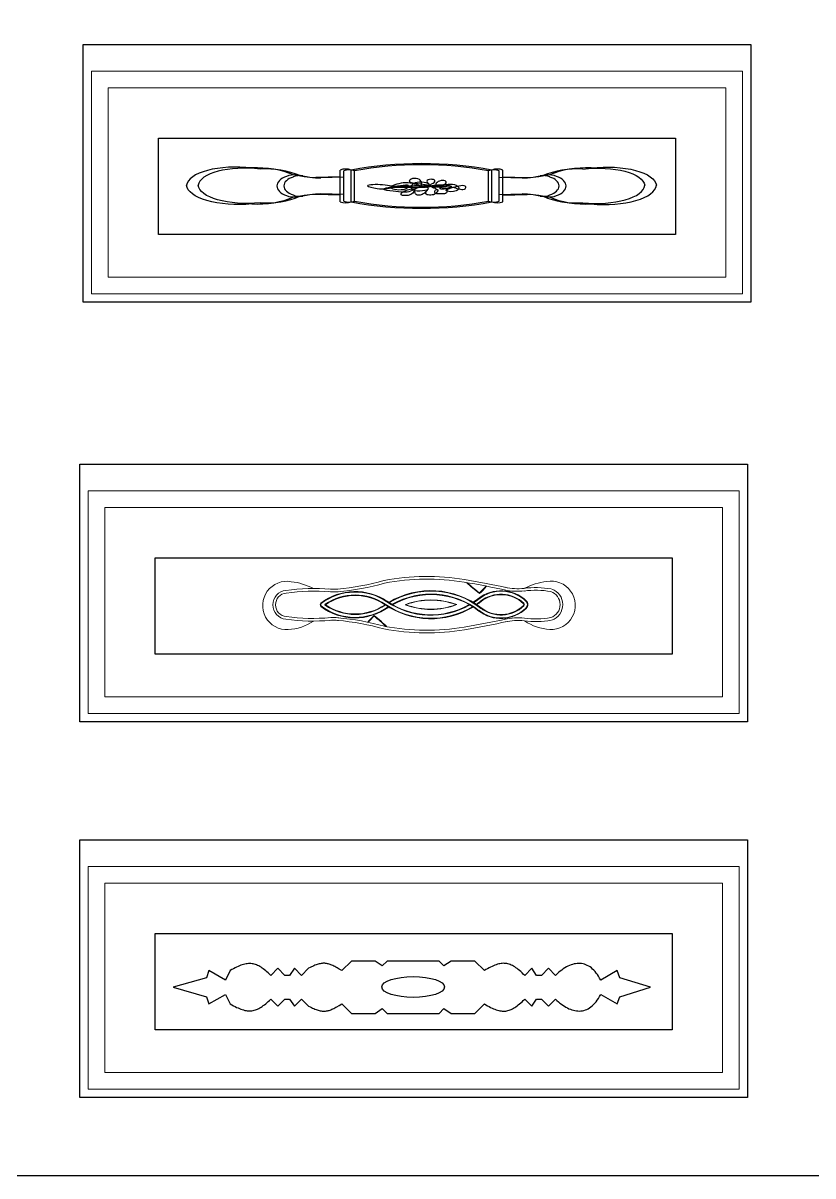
# Model space of a CAD drawing. Header units: millimetres. Extents: x -159343 to -156938, y -78749 to -77939.
# Drawn here: x -157860.5 to -157561.8, y -78748.7 to -78312.9 of the extents above; entities that cross this region are included whole.
import ezdxf

# ---------------------------------------------------------------- set-up
doc = ezdxf.new("R2010")
doc.units = ezdxf.units.MM
doc.header["$LTSCALE"] = 2
doc.header["$MEASUREMENT"] = 0
doc.layers.get('0').update_dxf_attribs({"linetype": 'CONTINUOUS'})
doc.layers.add('刀型线', color=67, linetype='CONTINUOUS', lineweight=9)
doc.layers.add('标注', color=7, linetype='CONTINUOUS', lineweight=25)
doc.layers.add('图层3', color=3, linetype='CONTINUOUS')

# ---------------------------------------------------------------- blocks, each defined once
blk = doc.blocks.new('ytuyu')
at = {"color": 3}
for p, q in [((-152966.86, -85610.51), (-152970.45, -85623.08)), ((-152966.86, -85610.51), (-152970.45, -85623.08)), ((-152963.28, -85623.08), (-152966.86, -85610.51)), ((-152963.28, -85623.08), (-152966.86, -85610.51)), ((-152970.45, -85623.08), (-152973.14, -85623.98)), ((-152970.45, -85623.08), (-152973.14, -85623.98)), ((-152973.14, -85623.98), (-152969.56, -85630.26)), ((-152973.14, -85623.98), (-152969.56, -85630.26)), ((-152964.17, -85630.26), (-152960.58, -85623.98)), ((-152964.17, -85630.26), (-152960.58, -85623.98)), ((-152960.58, -85623.98), (-152963.28, -85623.08)), ((-152960.58, -85623.98), (-152963.28, -85623.08)), ((-152974.16, -85633.87), (-152974.46, -85634.45)), ((-152974.16, -85633.87), (-152974.46, -85634.45)), ((-152973.86, -85633.28), (-152974.16, -85633.87)), ((-152973.86, -85633.28), (-152974.16, -85633.87)), ((-152973.51, -85632.68), (-152973.86, -85633.28)), ((-152973.51, -85632.68), (-152973.86, -85633.28)), ((-152973.14, -85632.06), (-152973.51, -85632.68)), ((-152973.14, -85632.06), (-152973.51, -85632.68)), ((-152969.56, -85630.26), (-152973.14, -85632.06)), ((-152969.56, -85630.26), (-152973.14, -85632.06)), ((-152960.58, -85632.06), (-152964.17, -85630.26)), ((-152960.58, -85632.06), (-152964.17, -85630.26)), ((-152960.21, -85632.68), (-152960.58, -85632.06)), ((-152960.21, -85632.68), (-152960.58, -85632.06)), ((-152959.87, -85633.28), (-152960.21, -85632.68)), ((-152959.87, -85633.28), (-152960.21, -85632.68)), ((-152959.55, -85633.87), (-152959.87, -85633.28)), ((-152959.55, -85633.87), (-152959.87, -85633.28)), ((-152959.27, -85634.44), (-152959.55, -85633.87)), ((-152959.27, -85634.44), (-152959.55, -85633.87)), ((-152975.68, -85638.01), (-152975.75, -85638.49)), ((-152975.68, -85638.01), (-152975.75, -85638.49)), ((-152975.59, -85637.54), (-152975.68, -85638.01)), ((-152975.59, -85637.54), (-152975.68, -85638.01)), ((-152975.46, -85637.06), (-152975.59, -85637.54)), ((-152975.46, -85637.06), (-152975.59, -85637.54)), ((-152975.32, -85636.56), (-152975.46, -85637.06)), ((-152975.32, -85636.56), (-152975.46, -85637.06)), ((-152975.13, -85636.06), (-152975.32, -85636.56)), ((-152975.13, -85636.06), (-152975.32, -85636.56)), ((-152974.93, -85635.53), (-152975.13, -85636.06)), ((-152974.93, -85635.53), (-152975.13, -85636.06)), ((-152974.7, -85634.99), (-152974.93, -85635.53)), ((-152974.7, -85634.99), (-152974.93, -85635.53)), ((-152974.46, -85634.45), (-152974.7, -85634.99)), ((-152974.46, -85634.45), (-152974.7, -85634.99)), ((-152959.01, -85634.99), (-152959.27, -85634.44)), ((-152959.01, -85634.99), (-152959.27, -85634.44)), ((-152958.78, -85635.53), (-152959.01, -85634.99)), ((-152958.78, -85635.53), (-152959.01, -85634.99)), ((-152958.58, -85636.06), (-152958.78, -85635.53)), ((-152958.58, -85636.06), (-152958.78, -85635.53)), ((-152958.41, -85636.56), (-152958.58, -85636.06)), ((-152958.41, -85636.56), (-152958.58, -85636.06)), ((-152958.26, -85637.05), (-152958.41, -85636.56)), ((-152958.26, -85637.05), (-152958.41, -85636.56)), ((-152958.14, -85637.54), (-152958.26, -85637.05)), ((-152958.14, -85637.54), (-152958.26, -85637.05)), ((-152958.05, -85638.01), (-152958.14, -85637.54)), ((-152958.05, -85638.01), (-152958.14, -85637.54)), ((-152957.98, -85638.49), (-152958.05, -85638.01)), ((-152957.98, -85638.49), (-152958.05, -85638.01)), ((-152975.78, -85638.93), (-152975.79, -85639.38)), ((-152975.78, -85638.93), (-152975.79, -85639.38)), ((-152975.79, -85639.38), (-152975.78, -85639.82)), ((-152975.79, -85639.38), (-152975.78, -85639.82)), ((-152975.75, -85638.49), (-152975.78, -85638.93)), ((-152975.75, -85638.49), (-152975.78, -85638.93)), ((-152975.78, -85639.82), (-152975.73, -85640.26)), ((-152975.78, -85639.82), (-152975.73, -85640.26)), ((-152975.73, -85640.26), (-152975.67, -85640.69)), ((-152975.73, -85640.26), (-152975.67, -85640.69)), ((-152975.67, -85640.69), (-152975.56, -85641.12)), ((-152975.67, -85640.69), (-152975.56, -85641.12)), ((-152975.56, -85641.12), (-152975.44, -85641.54)), ((-152975.56, -85641.12), (-152975.44, -85641.54)), ((-152975.44, -85641.54), (-152975.29, -85641.97)), ((-152975.44, -85641.54), (-152975.29, -85641.97)), ((-152975.29, -85641.97), (-152975.11, -85642.39)), ((-152975.29, -85641.97), (-152975.11, -85642.39)), ((-152975.11, -85642.39), (-152974.91, -85642.82)), ((-152975.11, -85642.39), (-152974.91, -85642.82)), ((-152958.82, -85642.83), (-152958.61, -85642.4)), ((-152958.82, -85642.83), (-152958.61, -85642.4)), ((-152958.61, -85642.4), (-152958.44, -85641.98)), ((-152958.61, -85642.4), (-152958.44, -85641.98)), ((-152958.44, -85641.98), (-152958.29, -85641.55)), ((-152958.44, -85641.98), (-152958.29, -85641.55)), ((-152958.29, -85641.55), (-152958.16, -85641.12)), ((-152958.29, -85641.55), (-152958.16, -85641.12)), ((-152958.16, -85641.12), (-152958.06, -85640.69)), ((-152958.16, -85641.12), (-152958.06, -85640.69)), ((-152958.06, -85640.69), (-152957.99, -85640.28)), ((-152958.06, -85640.69), (-152957.99, -85640.28)), ((-152957.99, -85640.28), (-152957.95, -85639.83)), ((-152957.99, -85640.28), (-152957.95, -85639.83)), ((-152957.95, -85638.94), (-152957.98, -85638.49)), ((-152957.95, -85638.94), (-152957.98, -85638.49)), ((-152957.94, -85639.39), (-152957.95, -85638.94)), ((-152957.94, -85639.39), (-152957.95, -85638.94)), ((-152957.95, -85639.83), (-152957.94, -85639.39)), ((-152957.95, -85639.83), (-152957.94, -85639.39)), ((-152974.91, -85642.82), (-152974.67, -85643.25)), ((-152974.91, -85642.82), (-152974.67, -85643.25)), ((-152974.67, -85643.25), (-152974.41, -85643.68)), ((-152974.67, -85643.25), (-152974.41, -85643.68)), ((-152974.41, -85643.68), (-152974.12, -85644.11)), ((-152974.41, -85643.68), (-152974.12, -85644.11)), ((-152974.12, -85644.11), (-152973.8, -85644.54)), ((-152974.12, -85644.11), (-152973.8, -85644.54)), ((-152973.8, -85644.54), (-152973.46, -85644.98)), ((-152973.8, -85644.54), (-152973.46, -85644.98)), ((-152973.46, -85644.98), (-152973.1, -85645.44)), ((-152973.46, -85644.98), (-152973.1, -85645.44)), ((-152973.1, -85645.44), (-152972.7, -85645.89)), ((-152973.1, -85645.44), (-152972.7, -85645.89)), ((-152972.7, -85645.89), (-152972.27, -85646.36)), ((-152972.7, -85645.89), (-152972.27, -85646.36)), ((-152972.27, -85646.36), (-152971.83, -85646.83)), ((-152972.27, -85646.36), (-152971.83, -85646.83)), ((-152971.83, -85646.83), (-152971.36, -85647.33)), ((-152971.83, -85646.83), (-152971.36, -85647.33)), ((-152962.37, -85647.33), (-152961.9, -85646.84)), ((-152962.37, -85647.33), (-152961.9, -85646.84)), ((-152961.9, -85646.84), (-152961.44, -85646.36)), ((-152961.9, -85646.84), (-152961.44, -85646.36)), ((-152961.44, -85646.36), (-152961.02, -85645.9)), ((-152961.44, -85646.36), (-152961.02, -85645.9)), ((-152961.02, -85645.9), (-152960.63, -85645.45)), ((-152961.02, -85645.9), (-152960.63, -85645.45)), ((-152960.63, -85645.45), (-152960.26, -85644.99)), ((-152960.63, -85645.45), (-152960.26, -85644.99)), ((-152960.26, -85644.99), (-152959.92, -85644.55)), ((-152960.26, -85644.99), (-152959.92, -85644.55)), ((-152959.92, -85644.55), (-152959.6, -85644.11)), ((-152959.92, -85644.55), (-152959.6, -85644.11)), ((-152959.6, -85644.11), (-152959.32, -85643.68)), ((-152959.6, -85644.11), (-152959.32, -85643.68)), ((-152959.32, -85643.68), (-152959.06, -85643.25)), ((-152959.32, -85643.68), (-152959.06, -85643.25)), ((-152959.06, -85643.25), (-152958.82, -85642.83)), ((-152959.06, -85643.25), (-152958.82, -85642.83)), ((-152971.36, -85647.33), (-152974.05, -85650.02)), ((-152971.36, -85647.33), (-152974.05, -85650.02)), ((-152974.05, -85650.02), (-152971.36, -85652.71)), ((-152974.05, -85650.02), (-152971.36, -85652.71)), ((-152959.68, -85650.02), (-152962.37, -85647.33)), ((-152959.68, -85650.02), (-152962.37, -85647.33)), ((-152962.37, -85652.71), (-152959.68, -85650.02)), ((-152962.37, -85652.71), (-152959.68, -85650.02)), ((-152971.36, -85654.51), (-152974.05, -85656.3)), ((-152971.36, -85654.51), (-152974.05, -85656.3)), ((-152971.36, -85652.71), (-152971.36, -85654.51)), ((-152971.36, -85652.71), (-152971.36, -85654.51)), ((-152962.37, -85654.51), (-152962.37, -85652.71)), ((-152962.37, -85654.51), (-152962.37, -85652.71)), ((-152959.68, -85656.3), (-152962.37, -85654.51)), ((-152959.68, -85656.3), (-152962.37, -85654.51)), ((-152974.05, -85656.3), (-152971.36, -85658.99)), ((-152974.05, -85656.3), (-152971.36, -85658.99)), ((-152971.36, -85658.99), (-152974.05, -85661.68)), ((-152971.36, -85658.99), (-152974.05, -85661.68)), ((-152962.37, -85658.99), (-152959.68, -85656.3)), ((-152962.37, -85658.99), (-152959.68, -85656.3)), ((-152959.68, -85661.68), (-152962.37, -85658.99)), ((-152959.68, -85661.68), (-152962.37, -85658.99)), ((-152975.13, -85664.09), (-152975.29, -85664.52)), ((-152975.13, -85664.09), (-152975.29, -85664.52)), ((-152974.95, -85663.65), (-152975.13, -85664.09)), ((-152974.95, -85663.65), (-152975.13, -85664.09)), ((-152974.76, -85663.19), (-152974.95, -85663.65)), ((-152974.76, -85663.19), (-152974.95, -85663.65)), ((-152974.53, -85662.71), (-152974.76, -85663.19)), ((-152974.53, -85662.71), (-152974.76, -85663.19)), ((-152974.3, -85662.22), (-152974.53, -85662.71)), ((-152974.3, -85662.22), (-152974.53, -85662.71)), ((-152974.05, -85661.68), (-152974.3, -85662.22)), ((-152974.05, -85661.68), (-152974.3, -85662.22)), ((-152959.42, -85662.22), (-152959.68, -85661.68)), ((-152959.42, -85662.22), (-152959.68, -85661.68)), ((-152959.18, -85662.71), (-152959.42, -85662.22)), ((-152959.18, -85662.71), (-152959.42, -85662.22)), ((-152958.97, -85663.19), (-152959.18, -85662.71)), ((-152958.97, -85663.19), (-152959.18, -85662.71)), ((-152958.76, -85663.65), (-152958.97, -85663.19)), ((-152958.76, -85663.65), (-152958.97, -85663.19)), ((-152958.58, -85664.09), (-152958.76, -85663.65)), ((-152958.58, -85664.09), (-152958.76, -85663.65)), ((-152958.42, -85664.52), (-152958.58, -85664.09)), ((-152958.42, -85664.52), (-152958.58, -85664.09)), ((-152975.88, -85667.11), (-152975.9, -85667.45)), ((-152975.88, -85667.11), (-152975.9, -85667.45)), ((-152975.9, -85667.45), (-152975.89, -85667.78)), ((-152975.9, -85667.45), (-152975.89, -85667.78)), ((-152975.89, -85667.78), (-152975.87, -85668.12)), ((-152975.89, -85667.78), (-152975.87, -85668.12)), ((-152975.86, -85666.78), (-152975.88, -85667.11)), ((-152975.86, -85666.78), (-152975.88, -85667.11)), ((-152975.87, -85668.12), (-152975.82, -85668.45)), ((-152975.87, -85668.12), (-152975.82, -85668.45)), ((-152975.81, -85666.42), (-152975.86, -85666.78)), ((-152975.81, -85666.42), (-152975.86, -85666.78)), ((-152975.82, -85668.45), (-152975.77, -85668.78)), ((-152975.82, -85668.45), (-152975.77, -85668.78)), ((-152975.75, -85666.06), (-152975.81, -85666.42)), ((-152975.75, -85666.06), (-152975.81, -85666.42)), ((-152975.77, -85668.78), (-152975.69, -85669.11)), ((-152975.77, -85668.78), (-152975.69, -85669.11)), ((-152975.67, -85665.7), (-152975.75, -85666.06)), ((-152975.67, -85665.7), (-152975.75, -85666.06)), ((-152975.56, -85665.32), (-152975.67, -85665.7)), ((-152975.56, -85665.32), (-152975.67, -85665.7)), ((-152975.44, -85664.92), (-152975.56, -85665.32)), ((-152975.44, -85664.92), (-152975.56, -85665.32)), ((-152975.29, -85664.52), (-152975.44, -85664.92)), ((-152975.29, -85664.52), (-152975.44, -85664.92)), ((-152958.28, -85664.92), (-152958.42, -85664.52)), ((-152958.28, -85664.92), (-152958.42, -85664.52)), ((-152958.16, -85665.32), (-152958.28, -85664.92)), ((-152958.16, -85665.32), (-152958.28, -85664.92)), ((-152958.05, -85665.7), (-152958.16, -85665.32)), ((-152958.05, -85665.7), (-152958.16, -85665.32)), ((-152957.97, -85666.06), (-152958.05, -85665.7)), ((-152957.97, -85666.06), (-152958.05, -85665.7)), ((-152958.04, -85669.11), (-152957.96, -85668.78)), ((-152958.04, -85669.11), (-152957.96, -85668.78)), ((-152957.9, -85666.42), (-152957.97, -85666.06)), ((-152957.9, -85666.42), (-152957.97, -85666.06)), ((-152957.96, -85668.78), (-152957.89, -85668.45)), ((-152957.96, -85668.78), (-152957.89, -85668.45)), ((-152957.86, -85666.78), (-152957.9, -85666.42)), ((-152957.86, -85666.78), (-152957.9, -85666.42)), ((-152957.89, -85668.45), (-152957.86, -85668.12)), ((-152957.89, -85668.45), (-152957.86, -85668.12)), ((-152957.82, -85667.11), (-152957.86, -85666.78)), ((-152957.82, -85667.11), (-152957.86, -85666.78)), ((-152957.86, -85668.12), (-152957.82, -85667.79)), ((-152957.86, -85668.12), (-152957.82, -85667.79)), ((-152957.81, -85667.45), (-152957.82, -85667.11)), ((-152957.81, -85667.45), (-152957.82, -85667.11)), ((-152957.82, -85667.79), (-152957.81, -85667.45)), ((-152957.82, -85667.79), (-152957.81, -85667.45)), ((-152975.69, -85669.11), (-152975.59, -85669.45)), ((-152975.69, -85669.11), (-152975.59, -85669.45)), ((-152975.59, -85669.45), (-152975.47, -85669.77)), ((-152975.59, -85669.45), (-152975.47, -85669.77)), ((-152975.47, -85669.77), (-152975.35, -85670.12)), ((-152975.47, -85669.77), (-152975.35, -85670.12)), ((-152975.35, -85670.12), (-152975.2, -85670.48)), ((-152975.35, -85670.12), (-152975.2, -85670.48)), ((-152975.2, -85670.48), (-152975.04, -85670.84)), ((-152975.2, -85670.48), (-152975.04, -85670.84)), ((-152975.04, -85670.84), (-152974.85, -85671.21)), ((-152975.04, -85670.84), (-152974.85, -85671.21)), ((-152974.85, -85671.21), (-152974.66, -85671.6)), ((-152974.85, -85671.21), (-152974.66, -85671.6)), ((-152974.66, -85671.6), (-152974.44, -85671.99)), ((-152974.66, -85671.6), (-152974.44, -85671.99)), ((-152974.44, -85671.99), (-152974.22, -85672.41)), ((-152974.44, -85671.99), (-152974.22, -85672.41)), ((-152974.22, -85672.41), (-152973.71, -85673.29)), ((-152974.22, -85672.41), (-152973.71, -85673.29)), ((-152960.01, -85673.29), (-152959.5, -85672.42)), ((-152960.01, -85673.29), (-152959.5, -85672.42)), ((-152959.5, -85672.42), (-152959.27, -85672)), ((-152959.5, -85672.42), (-152959.27, -85672)), ((-152959.27, -85672), (-152959.06, -85671.61)), ((-152959.27, -85672), (-152959.06, -85671.61)), ((-152959.06, -85671.61), (-152958.85, -85671.22)), ((-152959.06, -85671.61), (-152958.85, -85671.22)), ((-152958.85, -85671.22), (-152958.68, -85670.85)), ((-152958.85, -85671.22), (-152958.68, -85670.85)), ((-152958.68, -85670.85), (-152958.51, -85670.49)), ((-152958.68, -85670.85), (-152958.51, -85670.49)), ((-152958.51, -85670.49), (-152958.37, -85670.14)), ((-152958.51, -85670.49), (-152958.37, -85670.14)), ((-152958.37, -85670.14), (-152958.24, -85669.79)), ((-152958.37, -85670.14), (-152958.24, -85669.79)), ((-152958.24, -85669.79), (-152958.13, -85669.45)), ((-152958.24, -85669.79), (-152958.13, -85669.45)), ((-152958.13, -85669.45), (-152958.04, -85669.11)), ((-152958.13, -85669.45), (-152958.04, -85669.11)), ((-152973.14, -85674.25), (-152976.74, -85677.85)), ((-152973.14, -85674.25), (-152976.74, -85677.85)), ((-152973.71, -85673.29), (-152973.14, -85674.25)), ((-152973.71, -85673.29), (-152973.14, -85674.25)), ((-152960.58, -85674.25), (-152960.01, -85673.29)), ((-152960.58, -85674.25), (-152960.01, -85673.29)), ((-152956.99, -85677.85), (-152960.58, -85674.25)), ((-152956.99, -85677.85), (-152960.58, -85674.25)), ((-152976.74, -85677.85), (-152976.74, -85686.83)), ((-152976.74, -85677.85), (-152976.74, -85686.83)), ((-152956.99, -85686.83), (-152956.99, -85677.85)), ((-152956.99, -85686.83), (-152956.99, -85677.85)), ((-152976.74, -85686.83), (-152974.94, -85689.52)), ((-152976.74, -85686.83), (-152974.94, -85689.52)), ((-152974.94, -85689.52), (-152976.74, -85691.32)), ((-152974.94, -85689.52), (-152976.74, -85691.32)), ((-152958.78, -85689.52), (-152956.99, -85686.83)), ((-152958.78, -85689.52), (-152956.99, -85686.83)), ((-152956.99, -85691.32), (-152958.78, -85689.52)), ((-152956.99, -85691.32), (-152958.78, -85689.52)), ((-152976.74, -85691.32), (-152976.74, -85711.07)), ((-152976.74, -85691.32), (-152976.74, -85711.07)), ((-152956.99, -85711.07), (-152956.99, -85691.32)), ((-152956.99, -85711.07), (-152956.99, -85691.32)), ((-152976.74, -85711.07), (-152974.94, -85712.86)), ((-152976.74, -85711.07), (-152974.94, -85712.86)), ((-152958.78, -85712.86), (-152956.99, -85711.07)), ((-152958.78, -85712.86), (-152956.99, -85711.07)), ((-152974.94, -85712.86), (-152976.74, -85715.55)), ((-152974.94, -85712.86), (-152976.74, -85715.55)), ((-152976.74, -85715.55), (-152976.74, -85724.54)), ((-152976.74, -85715.55), (-152976.74, -85724.54)), ((-152956.99, -85715.55), (-152958.78, -85712.86)), ((-152956.99, -85715.55), (-152958.78, -85712.86)), ((-152956.99, -85724.54), (-152956.99, -85715.55)), ((-152956.99, -85724.54), (-152956.99, -85715.55)), ((-152976.74, -85724.54), (-152973.14, -85728.13)), ((-152976.74, -85724.54), (-152973.14, -85728.13)), ((-152960.58, -85728.13), (-152956.99, -85724.54)), ((-152960.58, -85728.13), (-152956.99, -85724.54)), ((-152973.86, -85729.36), (-152974.17, -85729.94)), ((-152973.86, -85729.36), (-152974.17, -85729.94)), ((-152973.51, -85728.75), (-152973.86, -85729.36)), ((-152973.51, -85728.75), (-152973.86, -85729.36)), ((-152973.14, -85728.13), (-152973.51, -85728.75)), ((-152973.14, -85728.13), (-152973.51, -85728.75)), ((-152960.21, -85728.75), (-152960.58, -85728.13)), ((-152960.21, -85728.75), (-152960.58, -85728.13)), ((-152959.87, -85729.35), (-152960.21, -85728.75)), ((-152959.87, -85729.35), (-152960.21, -85728.75)), ((-152959.54, -85729.94), (-152959.87, -85729.35)), ((-152959.54, -85729.94), (-152959.87, -85729.35)), ((-152975.75, -85734.01), (-152975.82, -85734.47)), ((-152975.75, -85734.01), (-152975.82, -85734.47)), ((-152975.64, -85733.55), (-152975.75, -85734.01)), ((-152975.64, -85733.55), (-152975.75, -85734.01)), ((-152975.52, -85733.07), (-152975.64, -85733.55)), ((-152975.52, -85733.07), (-152975.64, -85733.55)), ((-152975.36, -85732.59), (-152975.52, -85733.07)), ((-152975.36, -85732.59), (-152975.52, -85733.07)), ((-152975.18, -85732.09), (-152975.36, -85732.59)), ((-152975.18, -85732.09), (-152975.36, -85732.59)), ((-152974.96, -85731.58), (-152975.18, -85732.09)), ((-152974.96, -85731.58), (-152975.18, -85732.09)), ((-152974.73, -85731.04), (-152974.96, -85731.58)), ((-152974.73, -85731.04), (-152974.96, -85731.58)), ((-152974.47, -85730.5), (-152974.73, -85731.04)), ((-152974.47, -85730.5), (-152974.73, -85731.04)), ((-152974.17, -85729.94), (-152974.47, -85730.5)), ((-152974.17, -85729.94), (-152974.47, -85730.5)), ((-152959.26, -85730.5), (-152959.54, -85729.94)), ((-152959.26, -85730.5), (-152959.54, -85729.94)), ((-152958.99, -85731.04), (-152959.26, -85730.5)), ((-152958.99, -85731.04), (-152959.26, -85730.5)), ((-152958.75, -85731.58), (-152958.99, -85731.04)), ((-152958.75, -85731.58), (-152958.99, -85731.04)), ((-152958.55, -85732.09), (-152958.75, -85731.58)), ((-152958.55, -85732.09), (-152958.75, -85731.58)), ((-152958.37, -85732.58), (-152958.55, -85732.09)), ((-152958.37, -85732.58), (-152958.55, -85732.09)), ((-152958.2, -85733.07), (-152958.37, -85732.58)), ((-152958.2, -85733.07), (-152958.37, -85732.58)), ((-152958.07, -85733.55), (-152958.2, -85733.07)), ((-152958.07, -85733.55), (-152958.2, -85733.07)), ((-152957.97, -85734.01), (-152958.07, -85733.55)), ((-152957.97, -85734.01), (-152958.07, -85733.55)), ((-152957.89, -85734.46), (-152957.97, -85734.01)), ((-152957.89, -85734.46), (-152957.97, -85734.01)), ((-152975.87, -85734.91), (-152975.89, -85735.36)), ((-152975.87, -85734.91), (-152975.89, -85735.36)), ((-152975.89, -85735.36), (-152975.89, -85735.79)), ((-152975.89, -85735.36), (-152975.89, -85735.79)), ((-152975.89, -85735.79), (-152975.86, -85736.22)), ((-152975.89, -85735.79), (-152975.86, -85736.22)), ((-152975.82, -85734.47), (-152975.87, -85734.91)), ((-152975.82, -85734.47), (-152975.87, -85734.91)), ((-152975.86, -85736.22), (-152975.79, -85736.65)), ((-152975.86, -85736.22), (-152975.79, -85736.65)), ((-152975.79, -85736.65), (-152975.7, -85737.06)), ((-152975.79, -85736.65), (-152975.7, -85737.06)), ((-152975.7, -85737.06), (-152975.58, -85737.48)), ((-152975.7, -85737.06), (-152975.58, -85737.48)), ((-152975.58, -85737.48), (-152975.43, -85737.9)), ((-152975.58, -85737.48), (-152975.43, -85737.9)), ((-152975.43, -85737.9), (-152975.25, -85738.33)), ((-152975.43, -85737.9), (-152975.25, -85738.33)), ((-152975.25, -85738.33), (-152975.04, -85738.75)), ((-152975.25, -85738.33), (-152975.04, -85738.75)), ((-152958.67, -85738.75), (-152958.47, -85738.33)), ((-152958.67, -85738.75), (-152958.47, -85738.33)), ((-152958.47, -85738.33), (-152958.3, -85737.9)), ((-152958.47, -85738.33), (-152958.3, -85737.9)), ((-152958.3, -85737.9), (-152958.14, -85737.48)), ((-152958.3, -85737.9), (-152958.14, -85737.48)), ((-152958.14, -85737.48), (-152958.03, -85737.06)), ((-152958.14, -85737.48), (-152958.03, -85737.06)), ((-152958.03, -85737.06), (-152957.92, -85736.63)), ((-152958.03, -85737.06), (-152957.92, -85736.63)), ((-152957.92, -85736.63), (-152957.87, -85736.22)), ((-152957.92, -85736.63), (-152957.87, -85736.22)), ((-152957.85, -85734.9), (-152957.89, -85734.46)), ((-152957.85, -85734.9), (-152957.89, -85734.46)), ((-152957.87, -85736.22), (-152957.83, -85735.79)), ((-152957.87, -85736.22), (-152957.83, -85735.79)), ((-152957.82, -85735.36), (-152957.85, -85734.9)), ((-152957.82, -85735.36), (-152957.85, -85734.9)), ((-152957.83, -85735.79), (-152957.82, -85735.36)), ((-152957.83, -85735.79), (-152957.82, -85735.36)), ((-152975.04, -85738.75), (-152974.81, -85739.18)), ((-152975.04, -85738.75), (-152974.81, -85739.18)), ((-152974.81, -85739.18), (-152974.55, -85739.61)), ((-152974.81, -85739.18), (-152974.55, -85739.61)), ((-152974.55, -85739.61), (-152974.25, -85740.05)), ((-152974.55, -85739.61), (-152974.25, -85740.05)), ((-152974.25, -85740.05), (-152973.92, -85740.49)), ((-152974.25, -85740.05), (-152973.92, -85740.49)), ((-152973.92, -85740.49), (-152973.57, -85740.95)), ((-152973.92, -85740.49), (-152973.57, -85740.95)), ((-152973.57, -85740.95), (-152973.19, -85741.42)), ((-152973.57, -85740.95), (-152973.19, -85741.42)), ((-152973.19, -85741.42), (-152972.77, -85741.88)), ((-152973.19, -85741.42), (-152972.77, -85741.88)), ((-152972.77, -85741.88), (-152972.33, -85742.38)), ((-152972.77, -85741.88), (-152972.33, -85742.38)), ((-152972.33, -85742.38), (-152971.85, -85742.87)), ((-152972.33, -85742.38), (-152971.85, -85742.87)), ((-152971.85, -85742.87), (-152971.36, -85743.39)), ((-152971.85, -85742.87), (-152971.36, -85743.39)), ((-152962.37, -85743.39), (-152961.86, -85742.87)), ((-152962.37, -85743.39), (-152961.86, -85742.87)), ((-152961.86, -85742.87), (-152961.39, -85742.38)), ((-152961.86, -85742.87), (-152961.39, -85742.38)), ((-152961.39, -85742.38), (-152960.95, -85741.88)), ((-152961.39, -85742.38), (-152960.95, -85741.88)), ((-152960.95, -85741.88), (-152960.54, -85741.42)), ((-152960.95, -85741.88), (-152960.54, -85741.42)), ((-152960.54, -85741.42), (-152960.14, -85740.95)), ((-152960.54, -85741.42), (-152960.14, -85740.95)), ((-152960.14, -85740.95), (-152959.79, -85740.49)), ((-152960.14, -85740.95), (-152959.79, -85740.49)), ((-152959.79, -85740.49), (-152959.47, -85740.05)), ((-152959.79, -85740.49), (-152959.47, -85740.05)), ((-152959.47, -85740.05), (-152959.18, -85739.61)), ((-152959.47, -85740.05), (-152959.18, -85739.61)), ((-152959.18, -85739.61), (-152958.91, -85739.18)), ((-152959.18, -85739.61), (-152958.91, -85739.18)), ((-152958.91, -85739.18), (-152958.67, -85738.75)), ((-152958.91, -85739.18), (-152958.67, -85738.75)), ((-152971.36, -85743.39), (-152974.05, -85746.08)), ((-152971.36, -85743.39), (-152974.05, -85746.08)), ((-152974.05, -85746.08), (-152971.36, -85747.88)), ((-152974.05, -85746.08), (-152971.36, -85747.88)), ((-152959.68, -85746.08), (-152962.37, -85743.39)), ((-152959.68, -85746.08), (-152962.37, -85743.39)), ((-152962.37, -85747.88), (-152959.68, -85746.08)), ((-152962.37, -85747.88), (-152959.68, -85746.08)), ((-152971.36, -85749.68), (-152974.05, -85752.37)), ((-152971.36, -85749.68), (-152974.05, -85752.37)), ((-152971.36, -85747.88), (-152971.36, -85749.68)), ((-152971.36, -85747.88), (-152971.36, -85749.68)), ((-152962.37, -85749.68), (-152962.37, -85747.88)), ((-152962.37, -85749.68), (-152962.37, -85747.88)), ((-152959.68, -85752.37), (-152962.37, -85749.68)), ((-152959.68, -85752.37), (-152962.37, -85749.68)), ((-152974.05, -85752.37), (-152971.36, -85755.07)), ((-152974.05, -85752.37), (-152971.36, -85755.07)), ((-152971.88, -85755.6), (-152972.36, -85756.14)), ((-152971.88, -85755.6), (-152972.36, -85756.14)), ((-152971.36, -85755.07), (-152971.88, -85755.6)), ((-152971.36, -85755.07), (-152971.88, -85755.6)), ((-152962.37, -85755.07), (-152959.68, -85752.37)), ((-152962.37, -85755.07), (-152959.68, -85752.37)), ((-152961.82, -85755.63), (-152962.37, -85755.07)), ((-152961.82, -85755.63), (-152962.37, -85755.07)), ((-152961.28, -85756.22), (-152961.82, -85755.63)), ((-152961.28, -85756.22), (-152961.82, -85755.63)), ((-152974.98, -85760.1), (-152975.21, -85760.68)), ((-152974.98, -85760.1), (-152975.21, -85760.68)), ((-152974.7, -85759.54), (-152974.98, -85760.1)), ((-152974.7, -85759.54), (-152974.98, -85760.1)), ((-152974.39, -85758.96), (-152974.7, -85759.54)), ((-152974.39, -85758.96), (-152974.7, -85759.54)), ((-152974.05, -85758.38), (-152974.39, -85758.96)), ((-152974.05, -85758.38), (-152974.39, -85758.96)), ((-152973.67, -85757.82), (-152974.05, -85758.38)), ((-152973.67, -85757.82), (-152974.05, -85758.38)), ((-152973.27, -85757.26), (-152973.67, -85757.82)), ((-152973.27, -85757.26), (-152973.67, -85757.82)), ((-152972.84, -85756.7), (-152973.27, -85757.26)), ((-152972.84, -85756.7), (-152973.27, -85757.26)), ((-152972.36, -85756.14), (-152972.84, -85756.7)), ((-152972.36, -85756.14), (-152972.84, -85756.7)), ((-152960.8, -85756.8), (-152961.28, -85756.22)), ((-152960.8, -85756.8), (-152961.28, -85756.22)), ((-152960.35, -85757.4), (-152960.8, -85756.8)), ((-152960.35, -85757.4), (-152960.8, -85756.8)), ((-152959.93, -85757.97), (-152960.35, -85757.4)), ((-152959.93, -85757.97), (-152960.35, -85757.4)), ((-152959.55, -85758.56), (-152959.93, -85757.97)), ((-152959.55, -85758.56), (-152959.93, -85757.97)), ((-152959.2, -85759.15), (-152959.55, -85758.56)), ((-152959.2, -85759.15), (-152959.55, -85758.56)), ((-152958.91, -85759.75), (-152959.2, -85759.15)), ((-152958.91, -85759.75), (-152959.2, -85759.15)), ((-152958.64, -85760.33), (-152958.91, -85759.75)), ((-152958.64, -85760.33), (-152958.91, -85759.75)), ((-152975.84, -85763.54), (-152975.85, -85764.11)), ((-152975.84, -85763.54), (-152975.85, -85764.11)), ((-152975.85, -85764.11), (-152975.81, -85764.67)), ((-152975.85, -85764.11), (-152975.81, -85764.67)), ((-152975.8, -85762.98), (-152975.84, -85763.54)), ((-152975.8, -85762.98), (-152975.84, -85763.54)), ((-152975.71, -85762.4), (-152975.8, -85762.98)), ((-152975.71, -85762.4), (-152975.8, -85762.98)), ((-152975.58, -85761.83), (-152975.71, -85762.4)), ((-152975.58, -85761.83), (-152975.71, -85762.4)), ((-152975.42, -85761.26), (-152975.58, -85761.83)), ((-152975.42, -85761.26), (-152975.58, -85761.83)), ((-152975.21, -85760.68), (-152975.42, -85761.26)), ((-152975.21, -85760.68), (-152975.42, -85761.26)), ((-152958.41, -85760.92), (-152958.64, -85760.33)), ((-152958.41, -85760.92), (-152958.64, -85760.33)), ((-152958.22, -85761.49), (-152958.41, -85760.92)), ((-152958.22, -85761.49), (-152958.41, -85760.92)), ((-152958.07, -85762.08), (-152958.22, -85761.49)), ((-152958.07, -85762.08), (-152958.22, -85761.49)), ((-152957.97, -85762.66), (-152958.07, -85762.08)), ((-152957.97, -85762.66), (-152958.07, -85762.08)), ((-152957.9, -85763.22), (-152957.97, -85762.66)), ((-152957.9, -85763.22), (-152957.97, -85762.66)), ((-152957.95, -85764.91), (-152957.89, -85764.37)), ((-152957.95, -85764.91), (-152957.89, -85764.37)), ((-152957.87, -85763.8), (-152957.9, -85763.22)), ((-152957.87, -85763.8), (-152957.9, -85763.22)), ((-152957.89, -85764.37), (-152957.87, -85763.8)), ((-152957.89, -85764.37), (-152957.87, -85763.8)), ((-152975.81, -85764.67), (-152975.73, -85765.23)), ((-152975.81, -85764.67), (-152975.73, -85765.23)), ((-152975.73, -85765.23), (-152975.61, -85765.78)), ((-152975.73, -85765.23), (-152975.61, -85765.78)), ((-152975.61, -85765.78), (-152975.44, -85766.32)), ((-152975.61, -85765.78), (-152975.44, -85766.32)), ((-152975.44, -85766.32), (-152975.23, -85766.86)), ((-152975.44, -85766.32), (-152975.23, -85766.86)), ((-152975.23, -85766.86), (-152974.96, -85767.39)), ((-152975.23, -85766.86), (-152974.96, -85767.39)), ((-152974.96, -85767.39), (-152974.65, -85767.91)), ((-152974.96, -85767.39), (-152974.65, -85767.91)), ((-152974.65, -85767.91), (-152974.3, -85768.43)), ((-152974.65, -85767.91), (-152974.3, -85768.43)), ((-152974.3, -85768.43), (-152973.89, -85768.93)), ((-152974.3, -85768.43), (-152973.89, -85768.93)), ((-152973.89, -85768.93), (-152973.43, -85769.42)), ((-152973.89, -85768.93), (-152973.43, -85769.42)), ((-152959.97, -85769.07), (-152959.57, -85768.59)), ((-152959.97, -85769.07), (-152959.57, -85768.59)), ((-152959.57, -85768.59), (-152959.19, -85768.09)), ((-152959.57, -85768.59), (-152959.19, -85768.09)), ((-152959.19, -85768.09), (-152958.87, -85767.58)), ((-152959.19, -85768.09), (-152958.87, -85767.58)), ((-152958.87, -85767.58), (-152958.6, -85767.07)), ((-152958.87, -85767.58), (-152958.6, -85767.07)), ((-152958.6, -85767.07), (-152958.38, -85766.54)), ((-152958.6, -85767.07), (-152958.38, -85766.54)), ((-152958.38, -85766.54), (-152958.18, -85766.01)), ((-152958.38, -85766.54), (-152958.18, -85766.01)), ((-152958.18, -85766.01), (-152958.05, -85765.46)), ((-152958.18, -85766.01), (-152958.05, -85765.46)), ((-152958.05, -85765.46), (-152957.95, -85764.91)), ((-152958.05, -85765.46), (-152957.95, -85764.91)), ((-152973.43, -85769.42), (-152972.92, -85769.9)), ((-152973.43, -85769.42), (-152972.92, -85769.9)), ((-152969.56, -85772.12), (-152973.14, -85778.41)), ((-152969.56, -85772.12), (-152973.14, -85778.41)), ((-152972.92, -85769.9), (-152972.35, -85770.38)), ((-152972.92, -85769.9), (-152972.35, -85770.38)), ((-152972.35, -85770.38), (-152971.74, -85770.83)), ((-152972.35, -85770.38), (-152971.74, -85770.83)), ((-152971.74, -85770.83), (-152971.06, -85771.28)), ((-152971.74, -85770.83), (-152971.06, -85771.28)), ((-152971.06, -85771.28), (-152970.34, -85771.71)), ((-152971.06, -85771.28), (-152970.34, -85771.71)), ((-152970.34, -85771.71), (-152969.56, -85772.12)), ((-152970.34, -85771.71), (-152969.56, -85772.12)), ((-152964.17, -85772.12), (-152963.42, -85771.72)), ((-152964.17, -85772.12), (-152963.42, -85771.72)), ((-152960.58, -85778.41), (-152964.17, -85772.12)), ((-152960.58, -85778.41), (-152964.17, -85772.12)), ((-152963.42, -85771.72), (-152962.73, -85771.31)), ((-152963.42, -85771.72), (-152962.73, -85771.31)), ((-152962.73, -85771.31), (-152962.09, -85770.9)), ((-152962.73, -85771.31), (-152962.09, -85770.9)), ((-152962.09, -85770.9), (-152961.49, -85770.47)), ((-152962.09, -85770.9), (-152961.49, -85770.47)), ((-152961.49, -85770.47), (-152960.93, -85770.01)), ((-152961.49, -85770.47), (-152960.93, -85770.01)), ((-152960.93, -85770.01), (-152960.44, -85769.55)), ((-152960.93, -85770.01), (-152960.44, -85769.55)), ((-152960.44, -85769.55), (-152959.97, -85769.07)), ((-152960.44, -85769.55), (-152959.97, -85769.07)), ((-152973.14, -85778.41), (-152970.45, -85779.3)), ((-152973.14, -85778.41), (-152970.45, -85779.3)), ((-152970.45, -85779.3), (-152966.86, -85790.98)), ((-152970.45, -85779.3), (-152966.86, -85790.98)), ((-152966.86, -85790.98), (-152963.28, -85779.3)), ((-152966.86, -85790.98), (-152963.28, -85779.3)), ((-152963.28, -85779.3), (-152960.58, -85778.41)), ((-152963.28, -85779.3), (-152960.58, -85778.41)), ((-152963.28, -85779.3), (-152963.28, -85779.3))]:
    blk.add_line(p, q, dxfattribs=at)
blk.add_ellipse((-152966.77, -85701.24), major_axis=(0, 11.87), ratio=0.332474, start_param=3.141593, end_param=9.424778, dxfattribs=at)
blk = doc.blocks.new('yuyu')
at = {"color": 1, "linetype": 'ByBlock', "lineweight": 0}
for centre, radius, start, end in [((-153324.85, -81524.22), 9.14, 349.3678, 183.3279), ((-153324.59, -81524.43), 5.48, 5.584, 174.5102), ((-153324.59, -81524.43), 4.47, 5.584, 174.5102), ((-153315.08, -81523.68), 18.92, 183.1518, 214.105), ((-153254.65, -81534.22), 76.09, 172.1803, 184.943), ((-153254.65, -81534.22), 75.08, 172.1803, 184.943), ((-153394.51, -81534.34), 75.08, 355.1512, 7.914), ((-153394.51, -81534.34), 76.09, 355.1512, 7.914), ((-153340.79, -81522.89), 25.11, 333.0404, 353.0984), ((-153349.18, -81542.11), 18.76, 354.916, 5.8345), ((-153349.18, -81542.11), 19.77, 354.916, 5.8345), ((-153299.95, -81541.83), 19.77, 174.2597, 185.1782), ((-153299.95, -81541.83), 18.76, 174.2597, 185.1782), ((-153423.45, -81535.44), 93.3, 344.1499, 355.0834), ((-153423.45, -81535.44), 94.31, 344.1499, 355.0834), ((-153225.71, -81535.28), 94.31, 185.0108, 195.9443), ((-153225.71, -81535.28), 93.3, 185.0108, 195.9443), ((-153341.61, -81568.11), 16.71, 40.5362, 51.5008), ((-153341.61, -81568.11), 16.91, 39.9835, 51.842), ((-153365.53, -81529.18), 46.34, 314.7506, 322.7336), ((-153365.53, -81529.18), 46.14, 315.1285, 322.5327), ((-153245.67, -81577.12), 89.52, 169.5771, 189.2267), ((-153245.67, -81577.12), 88.51, 169.6396, 189.2267), ((-153403.42, -81577.25), 88.51, 350.8675, 10.4546), ((-153403.42, -81577.25), 89.52, 350.8675, 10.4546), ((-153298.93, -81578.69), 27.41, 159.1931, 200.9012), ((-153298.93, -81578.69), 27.31, 159.7554, 200.3388), ((-153350.16, -81578.73), 27.41, 339.1931, 20.9012), ((-153350.16, -81578.73), 27.31, 339.7554, 20.3388), ((-153034.07, -81541.61), 304.07, 189.4387, 192.5337), ((-153034.07, -81541.61), 303.07, 189.4387, 192.5337), ((-153282.94, -81624.48), 46.34, 135.8429, 143.8259), ((-153282.94, -81624.48), 46.14, 136.2073, 143.625), ((-153615.08, -81542.09), 303.07, 347.5605, 350.6555), ((-153615.08, -81542.09), 304.07, 347.5605, 350.6555), ((-153307.6, -81586.01), 16.91, 221.0758, 233.9938), ((-153307.6, -81586.01), 16.71, 221.6285, 233.6701), ((-153352.7, -81611.64), 22.17, 354.0488, 12.5137), ((-153352.7, -81611.64), 23.17, 354.0488, 12.5137), ((-153296.33, -81611.59), 23.17, 167.5805, 186.0455), ((-153296.33, -81611.59), 22.17, 167.5805, 186.0455), ((-153315, -81624.7), 18.92, 145.9892, 176.9425), ((-153295.47, -81618.34), 35.46, 172.8362, 189.5923), ((-153295.47, -81618.34), 34.45, 172.8362, 189.5923), ((-153353.55, -81618.38), 34.45, 350.5019, 7.258), ((-153353.55, -81618.38), 35.46, 350.5019, 7.258), ((-153340.71, -81625.52), 25.11, 6.9959, 27.0538), ((-153324.77, -81624.16), 9.14, 176.7663, 10.7264), ((-153324.51, -81622.35), 6.23, 199.2705, 340.8237), ((-153324.51, -81622.35), 5.23, 199.2705, 340.8237)]:
    blk.add_arc(centre, radius, start, end, dxfattribs=at)
at = {"color": 2, "linetype": 'ByBlock', "lineweight": 0}
for centre, radius, start, end in [((-153308.07, -81550.07), 21.5, 142.8451, 216.1125), ((-153308.07, -81550.07), 21.29, 142.8451, 216.1125), ((-153324.58, -81537.78), 0.934, 48.0432, 132.051), ((-153324.58, -81537.78), 0.733, 48.0432, 132.051), ((-153341.06, -81550.09), 21.29, 325.7543, 37.2491), ((-153341.06, -81550.09), 21.5, 325.7543, 37.2491), ((-153308.07, -81550.07), 20.18, 145.6852, 214.4092), ((-153308.07, -81550.07), 19.98, 145.6852, 214.4092), ((-153324.58, -81538.8), 0.202, 34.4121, 145.6885), ((-153341.06, -81550.09), 19.98, 325.685, 34.409), ((-153341.06, -81550.09), 20.18, 325.685, 34.409), ((-153298.93, -81578.69), 30.94, 145.7764, 211.0961), ((-153298.93, -81578.69), 30.74, 145.7764, 211.0961), ((-153298.93, -81578.69), 29.63, 145.7764, 209.5333), ((-153298.93, -81578.69), 29.43, 145.7764, 209.5333), ((-153350.16, -81578.73), 29.63, 322.0107, 29.5333), ((-153350.16, -81578.73), 30.74, 322.0107, 31.0961), ((-153350.16, -81578.73), 30.94, 322.0107, 31.0961), ((-153350.16, -81578.73), 30.94, 34.1598, 34.3178), ((-153350.16, -81578.73), 29.43, 322.0107, 29.5333), ((-153298.93, -81578.69), 29.43, 212.8854, 218.0835), ((-153315.95, -81605.22), 13.83, 141.7382, 223.6825), ((-153315.95, -81605.22), 13.63, 141.7382, 223.6825), ((-153315.95, -81605.22), 12.52, 141.7382, 223.6825), ((-153315.95, -81605.22), 12.32, 141.7382, 223.6825), ((-153298.93, -81578.69), 30.94, 214.1598, 218.0835), ((-153298.93, -81578.69), 30.74, 214.1598, 218.0835), ((-153333.09, -81605.23), 12.32, 316.4117, 38.356), ((-153333.09, -81605.23), 12.52, 316.4117, 38.356), ((-153298.93, -81578.69), 29.63, 212.8854, 218.0835), ((-153333.09, -81605.23), 13.63, 316.4117, 38.356), ((-153333.09, -81605.23), 13.83, 316.4117, 38.356), ((-153324.51, -81613.37), 2.01, 224.2642, 315.83), ((-153324.51, -81613.37), 1.81, 224.2642, 315.83), ((-153324.51, -81613.37), 0.703, 224.2642, 315.83), ((-153324.51, -81613.37), 0.502, 224.2642, 315.83)]:
    blk.add_arc(centre, radius, start, end, dxfattribs=at)
blk = doc.blocks.new('ytuytu')
at = {"extrusion": (-0.816497, 2e-16, 0.57735)}
for p, q in [((-152700.1, -81655.92, -4.57), (-152699.85, -81646.76, -4.21)), ((-152693.13, -81655.92, 5.29), (-152693.38, -81646.76, 4.93)), ((-152699.89, -81657.39, -4.27), (-152699.65, -81648.69, -3.93)), ((-152693.34, -81657.39, 4.99), (-152693.59, -81648.69, 4.64)), ((-152690.6, -81655.92, 8.87), (-152702.64, -81655.92, -8.15)), ((-152690.9, -81657.39, 8.44), (-152702.33, -81657.39, -7.73)), ((-152690.6, -81660.12, 8.87), (-152702.64, -81660.12, -8.15)), ((-152690.9, -81661.38, 8.44), (-152702.33, -81661.38, -7.73)), ((-152690.9, -81712.06, 8.44), (-152702.33, -81712.06, -7.73)), ((-152690.6, -81713.32, 8.87), (-152702.64, -81713.32, -8.15)), ((-152690.9, -81716.05, 8.44), (-152702.33, -81716.05, -7.73)), ((-152699.89, -81716.05, -4.27), (-152699.65, -81724.76, -3.93)), ((-152693.34, -81716.05, 4.99), (-152693.59, -81724.76, 4.64)), ((-152690.6, -81717.52, 8.87), (-152702.64, -81717.52, -8.15)), ((-152700.1, -81717.52, -4.57), (-152699.85, -81726.68, -4.21)), ((-152693.13, -81717.52, 5.29), (-152693.38, -81726.68, 4.93))]:
    blk.add_line(p, q, dxfattribs=at)
for centre, radius, start, end in [((81624.38, -88147.82, 124676.47), 23.18, 265.5402, 306.9799), ((81624.38, -88170.46, 124676.47), 23.18, 53.0201, 94.4598), ((81627.53, -88148.31, 124676.47), 21.97, 265.2674, 306.7578), ((81627.53, -88169.97, 124676.47), 21.97, 53.2422, 94.7326), ((81639.23, -88159.14, 124676.47), 7.19, 119.59, 240.41), ((81638.33, -88162.14, 124676.47), 4.2, 230.8778, 287.6437), ((81640.68, -88161.92, 124676.47), 3.99, 230.8778, 287.6437), ((81641.41, -88159.14, 124676.47), 6.71, 118.9979, 241.0021), ((81640.68, -88156.36, 124676.47), 3.99, 72.3563, 129.1222), ((81638.33, -88156.14, 124676.47), 4.2, 72.3563, 129.1222), ((81659.56, -88228.89, 124676.47), 65.84, 105.1217, 107.6437), ((81660.85, -88225.33, 124676.47), 62.55, 105.1217, 107.6437), ((81646.76, -88181.54, 124676.47), 16.8, 90, 105.1217), ((81646.76, -88136.74, 124676.47), 16.8, 254.8783, 270), ((81660.85, -88092.95, 124676.47), 62.55, 252.3563, 254.8783), ((81659.56, -88089.4, 124676.47), 65.84, 252.3563, 254.8783), ((81648.69, -88180.35, 124676.47), 15.96, 90, 105.1217), ((81648.69, -88137.93, 124676.47), 15.96, 254.8783, 270), ((81658.02, -88166.54, 124676.47), 3.68, 235.2169, 304.7831), ((81659.39, -88166.17, 124676.47), 3.5, 235.2169, 304.7831), ((81659.39, -88152.11, 124676.47), 3.5, 55.2169, 124.7831), ((81658.02, -88151.74, 124676.47), 3.68, 55.2169, 124.7831), ((81686.72, -88087.43, 124676.47), 86.33, 252.0547, 287.9453), ((81686.72, -88090.57, 124676.47), 82.46, 252.1035, 287.8965), ((81686.72, -88227.71, 124676.47), 82.46, 72.1035, 107.8965), ((81686.72, -88230.85, 124676.47), 86.33, 72.0547, 107.9453), ((81714.06, -88166.17, 124676.47), 3.5, 235.2169, 304.7831), ((81714.06, -88152.11, 124676.47), 3.5, 55.2169, 124.7831), ((81715.42, -88166.54, 124676.47), 3.68, 235.2169, 304.7831), ((81715.42, -88151.74, 124676.47), 3.68, 55.2169, 124.7831), ((81724.76, -88180.35, 124676.47), 15.96, 74.8783, 90), ((81724.76, -88137.93, 124676.47), 15.96, 270, 285.1217), ((81712.6, -88225.33, 124676.47), 62.55, 72.3563, 74.8783), ((81726.68, -88181.54, 124676.47), 16.8, 74.8783, 90), ((81726.68, -88136.74, 124676.47), 16.8, 270, 285.1217), ((81712.6, -88092.95, 124676.47), 62.55, 285.1217, 287.6437), ((81745.92, -88148.31, 124676.47), 21.97, 233.2422, 274.7326), ((81735.12, -88162.14, 124676.47), 4.2, 252.3563, 309.1222), ((81713.89, -88228.89, 124676.47), 65.84, 72.3563, 74.8783), ((81732.77, -88161.92, 124676.47), 3.99, 252.3563, 309.1222), ((81732.77, -88156.36, 124676.47), 3.99, 50.8778, 107.6437), ((81713.89, -88089.4, 124676.47), 65.84, 285.1217, 287.6437), ((81735.12, -88156.14, 124676.47), 4.2, 50.8778, 107.6437), ((81745.92, -88169.97, 124676.47), 21.97, 85.2674, 126.7578), ((81749.06, -88147.82, 124676.47), 23.18, 233.0201, 274.4598), ((81734.22, -88159.14, 124676.47), 7.19, 299.59, 60.41), ((81732.03, -88159.14, 124676.47), 6.71, 298.9979, 61.0021), ((81749.06, -88170.46, 124676.47), 23.18, 85.5402, 126.9799)]:
    blk.add_arc(centre, radius, start, end, dxfattribs=at)
at = {"extrusion": (0.816497, -9.71445e-17, -0.57735)}
blk.add_ellipse((-152695.3, -81619.43, 2.23), major_axis=(2.05, -21.42, 2.9), ratio=0.663724, start_param=1.533859, end_param=3.199513, dxfattribs=at)
at = {"extrusion": (-0.816497, 2.08167e-16, 0.57735)}
blk.add_ellipse((-152698.02, -81619.73, -1.62), major_axis=(-1.52, -21.76, -2.15), ratio=0.66021, start_param=1.519677, end_param=3.186561, dxfattribs=at)
at = {"extrusion": (0.816497, -6.93889e-17, -0.57735)}
blk.add_ellipse((-152695.3, -81622.68, 2.23), major_axis=(2.04, -20.29, 2.88), ratio=0.664276, start_param=1.536354, end_param=3.202008, dxfattribs=at)
at = {"extrusion": (-0.816497, 2.35922e-16, 0.57735)}
blk.add_ellipse((-152698.02, -81622.97, -1.62), major_axis=(-1.53, -20.62, -2.17), ratio=0.660828, start_param=1.522226, end_param=3.18911, dxfattribs=at)
at = {"extrusion": (-0.816497, 2.498e-16, 0.57735)}
blk.add_ellipse((-152695.3, -81754.01, 2.23), major_axis=(-2.05, -21.42, -2.9), ratio=0.663724, start_param=4.675452, end_param=6.341106, dxfattribs=at)
at = {"extrusion": (-0.816497, 1.38778e-16, 0.57735)}
blk.add_ellipse((-152695.3, -81750.77, 2.23), major_axis=(-2.04, -20.29, -2.88), ratio=0.664276, start_param=4.677946, end_param=6.3436, dxfattribs=at)
at = {"extrusion": (0.816497, -1.94289e-16, -0.57735)}
blk.add_ellipse((-152698.02, -81753.72, -1.62), major_axis=(1.52, -21.76, 2.15), ratio=0.66021, start_param=4.66127, end_param=6.328153, dxfattribs=at)
at = {"extrusion": (0.816497, -1.59595e-16, -0.57735)}
blk.add_ellipse((-152698.02, -81750.48, -1.62), major_axis=(1.53, -20.62, 2.17), ratio=0.660828, start_param=4.663818, end_param=6.330702, dxfattribs=at)
at = {"color": 134}
blk.add_open_spline([(-152696.12, -81687.94, 1.06), (-152696.43, -81685.76, 0.63), (-152697.1, -81680.95, -0.33), (-152698.99, -81690.08, -2.99), (-152693.9, -81691.8, 4.19), (-152695.38, -81681.56, 2.11), (-152696.99, -81688.76, -0.17), (-152698.62, -81692.04, -2.48), (-152695.83, -81701.36, 1.47), (-152694.66, -81693.38, 3.12), (-152697.57, -81690.14, -0.98), (-152696.36, -81696.81, 0.71), (-152695.34, -81702.73, 2.16), (-152694.51, -81695.67, 3.34), (-152694.01, -81691.47, 4.04), (-152696.32, -81687.83, 0.78), (-152697.53, -81684.42, -0.93), (-152695.21, -81680.13, 2.35), (-152696.68, -81684.77, 0.27), (-152697.36, -81678.93, -0.7), (-152696.3, -81672.88, 0.8), (-152694.69, -81681.19, 3.09), (-152697.96, -81677.69, -1.55), (-152697.07, -81671.95, -0.29), (-152694.12, -81673.07, 3.9), (-152694.63, -81679.24, 3.17), (-152696.35, -81674.35, 0.74), (-152697.44, -81669.74, -0.81), (-152694.55, -81670.21, 3.28), (-152696.62, -81675.81, 0.35), (-152696.18, -81680.64, 0.97), (-152696.61, -81686.05, 0.36), (-152696.65, -81690.45, 0.31), (-152696.24, -81694.16, 0.89), (-152696.5, -81698.11, 0.52), (-152697.25, -81701.25, -0.54), (-152697.1, -81709.74, -0.33), (-152695.05, -81701.99, 2.58), (-152696.65, -81696.28, 0.31), (-152695.74, -81687.66, 1.59), (-152696.6, -81681.63, 0.39), (-152697.37, -81677.01, -0.71), (-152699.39, -81677.93, -3.56), (-152697.94, -81682.09, -1.52), (-152695.93, -81680.57, 1.33), (-152696.87, -81684.62, -0.01), (-152697.7, -81681.79, -1.17), (-152698.82, -81681.4, -2.76), (-152699.4, -81683.21, -3.58), (-152698.42, -81685.65, -2.19), (-152696.87, -81682.45, 0), (-152696.24, -81687.16, 0.88), (-152697.93, -81686.51, -1.5), (-152699.22, -81687.25, -3.32), (-152699.79, -81690.06, -4.13), (-152698.22, -81692.19, -1.9), (-152697.42, -81688.44, -0.78), (-152697.38, -81685.48, -0.72), (-152696.12, -81681.91, 1.05), (-152696.32, -81677.77, 0.78), (-152694.74, -81676.82, 3.02), (-152693.5, -81677.37, 4.77), (-152693.73, -81679.48, 4.44), (-152693.57, -81681.53, 4.66), (-152694.6, -81681.83, 3.21), (-152695.31, -81681.41, 2.2), (-152695.3, -81680.03, 2.22), (-152694.06, -81681.05, 3.97), (-152693.27, -81681.94, 5.1), (-152693.11, -81683.57, 5.32), (-152693.49, -81685.95, 4.78), (-152695.61, -81684.03, 1.78), (-152694.17, -81685.26, 3.82), (-152693.56, -81686.06, 4.68), (-152692.83, -81688.11, 5.71), (-152693.83, -81689.5, 4.3), (-152695.95, -81688.85, 1.31), (-152692.69, -81690.23, 5.91), (-152692.97, -81696.21, 5.52), (-152695.66, -81691.98, 1.71), (-152695.5, -81689.07, 1.94), (-152696.11, -81687.8, 1.08), (-152696.24, -81687.53, 0.9)], degree=3, knots=[0, 0, 0, 0, 5.06455, 11.151948, 16.105275, 22.595288, 25.978574, 33.835117, 39.921244, 45.972362, 48.18819, 55.534441, 58.910757, 63.116802, 70.432933, 74.206993, 79.859018, 82.52762, 84.618626, 89.107251, 93.388532, 98.230273, 101.30832, 107.43999, 110.453104, 114.671226, 118.445253, 123.58747, 125.593341, 130.114976, 137.704683, 143.706849, 147.475801, 152.152481, 156.167526, 159.823689, 165.185799, 169.063005, 175.085671, 186.837769, 194.968162, 197.858072, 199.470781, 203.958793, 205.730845, 208.118284, 210.822943, 212.170394, 213.957426, 216.173721, 218.975923, 221.933607, 223.939529, 226.532533, 229.49031, 231.70608, 234.596018, 238.9004, 242.481667, 248.089782, 249.490848, 251.592508, 253.820584, 255.607956, 257.434678, 258.726603, 258.948277, 261.643143, 262.751019, 264.794968, 266.581917, 269.322024, 270.312828, 273.150497, 274.83871, 276.881678, 279.096794, 282.669333, 286.6661, 291.097656, 295.303792, 296.411956, 296.411956, 296.411956, 296.411956], dxfattribs=at)

msp = doc.modelspace()

# ---------------------------------------------------------------- linework, layer by layer
at = {"color": 0}
for p, q in [((-157837.84, -78418.48), (-157837.84, -78321.04)), ((-157585.31, -78321.04), (-157585.31, -78418.48)), ((-157809.37, -78392.88), (-157809.37, -78356.42)), ((-157613.78, -78356.42), (-157613.78, -78392.88)), ((-157613.78, -78392.88), (-157809.37, -78392.88)), ((-157585.31, -78418.48), (-157837.84, -78418.48)), ((-157839.1, -78577.06), (-157839.1, -78479.62)), ((-157586.56, -78479.62), (-157586.56, -78577.06)), ((-157810.63, -78551.46), (-157810.63, -78515)), ((-157615.04, -78515), (-157615.04, -78551.46)), ((-157615.04, -78551.46), (-157810.63, -78551.46)), ((-157586.56, -78577.06), (-157839.1, -78577.06)), ((-157839.1, -78719.06), (-157839.1, -78621.62)), ((-157586.56, -78621.62), (-157586.56, -78719.06)), ((-157810.63, -78693.46), (-157810.63, -78657)), ((-157615.04, -78657), (-157615.04, -78693.46)), ((-157615.04, -78693.46), (-157810.63, -78693.46)), ((-157586.56, -78719.06), (-157839.1, -78719.06))]:
    msp.add_line(p, q, dxfattribs=at)
at = {"layer": '刀型线', "color": 0}
for p, q in [((-157834.69, -78415.33), (-157834.69, -78331.17)), ((-157834.69, -78331.17), (-157588.46, -78331.17)), ((-157588.46, -78331.17), (-157588.46, -78415.33)), ((-157828.39, -78409.03), (-157828.39, -78337.47)), ((-157828.39, -78337.47), (-157594.76, -78337.47)), ((-157594.76, -78337.47), (-157594.76, -78409.03)), ((-157594.76, -78409.03), (-157828.39, -78409.03)), ((-157588.46, -78415.33), (-157834.69, -78415.33)), ((-157835.95, -78573.91), (-157835.95, -78489.75)), ((-157835.95, -78489.75), (-157589.71, -78489.75)), ((-157589.71, -78489.75), (-157589.71, -78573.91)), ((-157829.65, -78567.61), (-157829.65, -78496.05)), ((-157829.65, -78496.05), (-157596.01, -78496.05)), ((-157596.01, -78496.05), (-157596.01, -78567.61)), ((-157596.01, -78567.61), (-157829.65, -78567.61)), ((-157589.71, -78573.91), (-157835.95, -78573.91)), ((-157835.95, -78715.91), (-157835.95, -78631.75)), ((-157835.95, -78631.75), (-157589.71, -78631.75)), ((-157589.71, -78631.75), (-157589.71, -78715.91)), ((-157829.65, -78709.61), (-157829.65, -78638.05)), ((-157829.65, -78638.05), (-157596.01, -78638.05)), ((-157596.01, -78638.05), (-157596.01, -78709.61)), ((-157596.01, -78709.61), (-157829.65, -78709.61)), ((-157589.71, -78715.91), (-157835.95, -78715.91))]:
    msp.add_line(p, q, dxfattribs=at)
at = {"layer": '图层3', "color": 0}
for p, q in [((-157809.37, -78356.42), (-157613.78, -78356.42)), ((-157810.63, -78515), (-157615.04, -78515)), ((-157810.63, -78657), (-157615.04, -78657))]:
    msp.add_line(p, q, dxfattribs=at)
at = {"layer": '标注', "color": 0}
for p, q in [((-157837.84, -78321.04), (-157585.31, -78321.04)), ((-157839.1, -78479.62), (-157586.56, -78479.62)), ((-157839.1, -78621.62), (-157586.56, -78621.62))]:
    msp.add_line(p, q, dxfattribs=at)
at = {"layer": '标注', "color": 7}
msp.add_lwpolyline([(-159342.95, -77938.6), (-156937.6, -77938.6), (-156937.6, -78748.67), (-159342.95, -78748.67)], close=True, dxfattribs=at)

# ---------------------------------------------------------------- block references
at = {"layer": '标注', "color": 0}
for name, p, rotation in [('ytuytu', (-76023.15, -231071.13, -0.9), 270), ('yuyu', (-239285.02, 74791.78), 90), ('ytuyu', (-243414.23, 74289.51), 90)]:
    msp.add_blockref(name, p, dxfattribs=dict(at, rotation=rotation))

doc.saveas('drawing.dxf')
